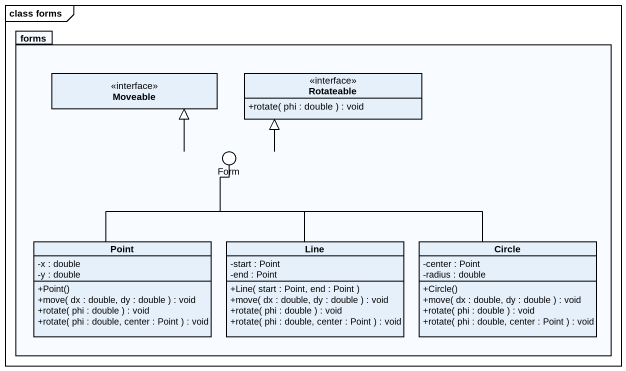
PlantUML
@startuml
mainframe class forms
allowmixing
hide circle
hide empty members
skinparam classAttributeIconSize 0
package forms {
  interface Moveable
  interface Rotateable {
    +rotate( phi : double ) : void
  }
  class Point {
    -x : double
    -y : double
    +Point()
    +move( dx : double, dy : double ) : void
    +rotate( phi : double ) : void
    +rotate( phi : double, center : Point ) : void
  }
  class Line {
    -start : Point
    -end : Point
    +Line( start : Point, end : Point )
    +move( dx : double, dy : double ) : void
    +rotate( phi : double ) : void
    +rotate( phi : double, center : Point ) : void
  }
  class "Circle" as Circle_ {
    -center : Point
    -radius : double
    +Circle()
    +move( dx : double, dy : double ) : void
    +rotate( phi : double ) : void
    +rotate( phi : double, center : Point ) : void
  }
}
() Form
forms -left- Form
Form -up-|> Moveable
Form -right-|> Rotateable
Point -up- Form
Line -up- Form
Circle_ -left- Form
@enduml
